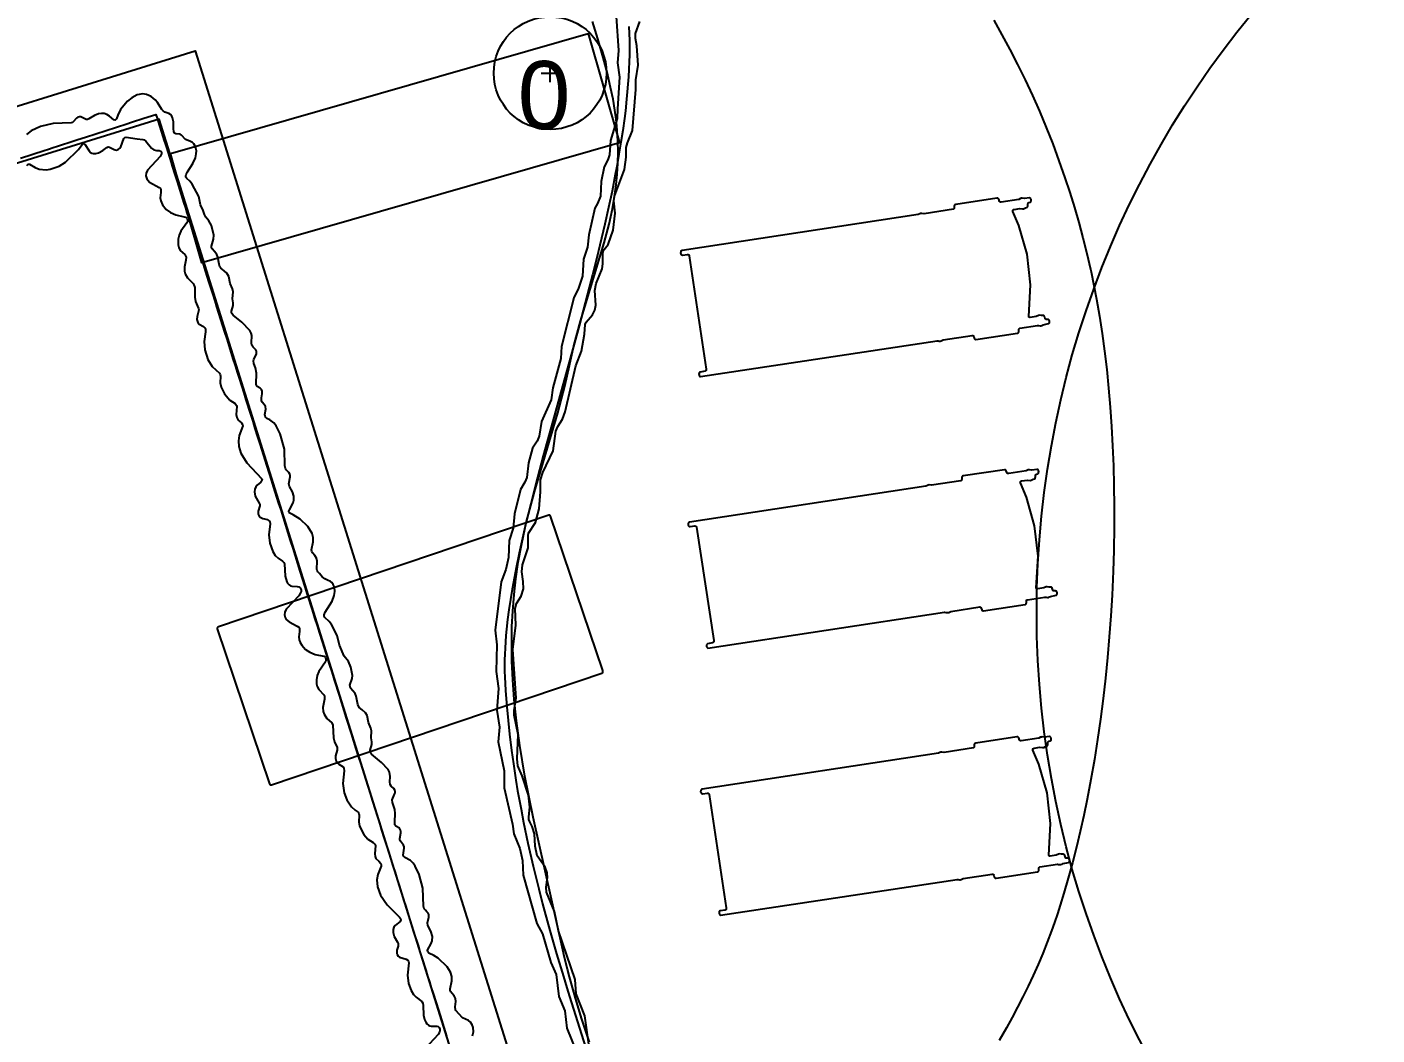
# Model space of a CAD drawing. Header units: millimetres. Extents: x 0 to 135, y -17 to 120.
# Drawn here: x 61.13 to 68.67, y 62.54 to 68.17 of the extents above; entities that cross this region are included whole.
import ezdxf

# ---------------------------------------------------------------- set-up
doc = ezdxf.new("R2010")
doc.units = ezdxf.units.MM
for name, color, linetype in [('Accessory', 7, 'Continuous'), ('Box', 7, 'Continuous'), ('Label', 7, 'Continuous'), ('Plan View', 7, 'Continuous'), ('Plant', 7, 'Continuous'), ('Pond', 7, 'Continuous'), ('Region', 7, 'Continuous'), ('Retaining Wall', 7, 'Continuous')]:
    doc.layers.add(name, color=color, linetype=linetype)
picture_1 = doc.add_image_def('image1.jpg', size_in_pixel=(8192, 8192))

# ---------------------------------------------------------------- blocks, each defined once
blk = doc.blocks.new('1')
at = {"flags": 1}
for tag in ['Export Name', 'Export Layer']:
    blk.add_attdef(tag, (0, 0), '', height=0.0254, dxfattribs=at)
at = {"layer": 'Plan View'}
image = blk.add_image(picture_1, insert=(0, 0), size_in_units=(120, 120), dxfattribs=dict(at, fade=50))
image.dxf.flags = 7
blk = doc.blocks.new('22')
at = {"layer": 'Retaining Wall'}
for points in [[(58.6922, 60.0678), (56.715, 66.3712), (62.0716, 68.0336), (64.0488, 61.7303)], [(58.8921, 60.449), (63.6664, 61.9308), (61.8717, 67.6524), (57.0973, 66.1707)]]:
    blk.add_lwpolyline(points, close=True, dxfattribs=at)
at = {"flags": 1}
for tag in ['Export Name', 'Export Layer']:
    blk.add_attdef(tag, (0, 0), '', height=0.0254, dxfattribs=at)
blk = doc.blocks.new('23')
at = {"layer": 'Retaining Wall'}
blk.add_lwpolyline([(61.9339, 67.4598), (64.2661, 68.1303), (64.4416, 67.52), (62.1094, 66.8495)], close=True, dxfattribs=at)
at = {"flags": 1}
for tag in ['Export Name', 'Export Layer']:
    blk.add_attdef(tag, (0, 0), '', height=0.0254, dxfattribs=at)
blk = doc.blocks.new('24')
at = {"layer": 'Region'}
for points in [[(64.2744, 62.5011), (64.2317, 62.6295), (64.1953, 62.7472), (64.1858, 62.7794), (64.162, 62.8652), (64.1508, 62.9081), (64.1351, 62.9725), (64.1254, 63.0154), (63.9593, 63.7563), (63.9139, 63.9854), (63.8851, 64.1574), (63.8665, 64.2937), (63.854, 64.4128), (63.8457, 64.5239), (63.8412, 64.6272), (63.8398, 64.723), (63.8413, 64.82), (63.8453, 64.9071), (63.8526, 64.9991), (63.8626, 65.0874), (63.8763, 65.1802), (63.8955, 65.2843), (63.9212, 65.399), (63.9671, 65.5721), (64.0977, 66.014), (64.1363, 66.1615), (64.1628, 66.2779), (64.1644, 66.2859), (64.1871, 66.3865), (64.2231, 66.5239), (64.3566, 66.9626), (64.3837, 67.0657), (64.4026, 67.1519), (64.4147, 67.2211), (64.4233, 67.2856), (64.429, 67.3452), (64.4324, 67.4067), (64.4335, 67.4702), (64.4323, 67.5287), (64.4289, 67.5891), (64.427, 67.6124), (64.4229, 67.6524), (64.416, 67.7028), (64.4055, 67.7646), (64.3923, 67.8294), (64.3744, 67.9067), (64.3508, 67.9971), (64.3207, 68.1012), (64.2905, 68.1973)], [(66.5321, 68.2042), (66.5775, 68.1236), (66.6218, 68.0414), (66.6649, 67.9575), (66.7069, 67.872), (66.7475, 67.7848), (66.7868, 67.6961), (66.8246, 67.6058), (66.861, 67.5139), (66.8958, 67.4205), (66.9291, 67.3256), (66.9562, 67.2431), (66.9821, 67.1595), (67.0067, 67.0748), (67.03, 66.989), (67.0518, 66.9022), (67.0722, 66.8144), (67.0755, 66.7996), (67.0912, 66.7248), (67.1059, 66.648), (67.1221, 66.5534), (67.137, 66.4562), (67.1504, 66.3565), (67.1623, 66.2547), (67.1727, 66.1507), (67.1816, 66.0449), (67.1891, 65.9373), (67.195, 65.8282), (67.1995, 65.7176), (67.2024, 65.6058), (67.2038, 65.493), (67.2037, 65.3792), (67.2016, 65.2455), (67.1982, 65.1303), (67.1922, 64.9955), (67.1854, 64.8797), (67.1771, 64.7639), (67.1672, 64.6483), (67.1557, 64.5329), (67.1426, 64.418), (67.1279, 64.3038), (67.1116, 64.1904), (67.0938, 64.078), (67.0743, 63.9667), (67.0532, 63.8567), (67.0344, 63.7661), (67.0145, 63.6767), (66.9934, 63.5885), (66.9712, 63.5017), (66.9479, 63.4162), (66.9234, 63.3322), (66.903, 63.2662), (66.8871, 63.2174), (66.8708, 63.1691), (66.8537, 63.1213), (66.8299, 63.0582), (66.805, 62.996), (66.7789, 62.9345), (66.7518, 62.8737), (66.7236, 62.8138), (66.6946, 62.7545), (66.6646, 62.696), (66.6337, 62.6383), (66.6021, 62.5812), (66.5615, 62.5108)]]:
    blk.add_lwpolyline(points, dxfattribs=at)
at = {"flags": 1}
for tag in ['Export Name', 'Export Layer']:
    blk.add_attdef(tag, (0, 0), '', height=0.0254, dxfattribs=at)
blk = doc.blocks.new('29')
at = {"layer": 'Pond'}
for points in [[(63.6213, 62.5355), (63.6256, 62.5586), (63.6245, 62.5818), (63.6195, 62.5972), (63.6092, 62.6126), (63.5979, 62.6218), (63.5653, 62.6357), (63.5286, 62.6769), (63.5261, 62.6819), (63.5247, 62.6973), (63.5271, 62.7282), (63.5252, 62.7436), (63.5178, 62.759), (63.5045, 62.7744), (63.4993, 62.7821), (63.4968, 62.7898), (63.4964, 62.7975), (63.506, 62.8437), (63.5048, 62.8669), (63.4977, 62.8914), (63.4799, 62.9208), (63.4284, 62.9694), (63.4053, 62.9844), (63.3771, 62.9978), (63.3706, 63.0056), (63.3702, 63.0133), (63.3909, 63.0518), (63.3958, 63.0672), (63.397, 63.0903), (63.3878, 63.1211), (63.3716, 63.152), (63.3689, 63.1674), (63.3769, 63.1982), (63.3775, 63.2059), (63.3765, 63.2136), (63.3732, 63.2213), (63.3666, 63.229), (63.3576, 63.2367), (63.3513, 63.2447), (63.3473, 63.2598), (63.3436, 63.3605), (63.3236, 63.4371), (63.3014, 63.4833), (63.2897, 63.4991), (63.2737, 63.5141), (63.2435, 63.5308), (63.237, 63.5372), (63.2345, 63.5449), (63.2401, 63.5835), (63.2392, 63.5912), (63.2357, 63.6003), (63.2185, 63.622), (63.2152, 63.6297), (63.2145, 63.6374), (63.22, 63.6682), (63.2202, 63.6759), (63.2189, 63.6836), (63.2126, 63.6949), (63.1931, 63.7067), (63.1877, 63.7145), (63.1863, 63.7299), (63.1894, 63.7761), (63.1864, 63.7992), (63.1736, 63.8377), (63.1725, 63.8532), (63.1861, 63.884), (63.1883, 63.8917), (63.1887, 63.8994), (63.1872, 63.9071), (63.1818, 63.9162), (63.1664, 63.9304), (63.1619, 63.9379), (63.1595, 63.9533), (63.1617, 63.9841), (63.1578, 64.0073), (63.1502, 64.0227), (63.1125, 64.0624), (63.056, 64.1074), (63.0507, 64.1151), (63.0485, 64.1228), (63.0488, 64.1305), (63.0586, 64.1614), (63.0585, 64.1773), (63.0546, 64.1999), (63.0569, 64.2384), (63.0537, 64.2538), (63.0406, 64.2847), (63.032, 64.3232), (63.0236, 64.3386), (63.0046, 64.3564), (62.9883, 64.3694), (62.9803, 64.3848), (62.9719, 64.4311), (62.9653, 64.4465), (62.94, 64.4773), (62.9368, 64.485), (62.9363, 64.4927), (62.9485, 64.5312), (62.9501, 64.5466), (62.9411, 64.5929), (62.9275, 64.6255), (62.9044, 64.6547), (62.8774, 64.7162), (62.8653, 64.7701), (62.8334, 64.8317), (62.8197, 64.8492), (62.7961, 64.8703), (62.7925, 64.878), (62.7919, 64.8857), (62.7974, 64.9011), (62.8371, 64.9627), (62.8487, 64.9936), (62.8522, 65.0167), (62.8497, 65.0398), (62.8428, 65.056), (62.8351, 65.0658), (62.8274, 65.0724), (62.8119, 65.08), (62.7954, 65.086), (62.7811, 65.0977), (62.7657, 65.1173), (62.758, 65.1252), (62.7534, 65.1323), (62.7509, 65.14), (62.7526, 65.1862), (62.7492, 65.2016), (62.7401, 65.217), (62.7271, 65.2324), (62.7236, 65.2401), (62.7225, 65.2478), (62.7319, 65.2941), (62.7314, 65.3172), (62.7254, 65.3403), (62.702, 65.3788), (62.6578, 65.4202), (62.6193, 65.4432), (62.6039, 65.4508), (62.5975, 65.4559), (62.5956, 65.4636), (62.598, 65.4713), (62.6193, 65.5107), (62.6228, 65.5252), (62.6222, 65.5483), (62.6152, 65.5715), (62.599, 65.6023), (62.5953, 65.6177), (62.6034, 65.6562), (62.6029, 65.6639), (62.6004, 65.6716), (62.595, 65.6793), (62.5794, 65.6948), (62.5758, 65.7025), (62.5737, 65.7179), (62.5704, 65.8103), (62.5476, 65.8951), (62.5238, 65.9413), (62.511, 65.9567), (62.4883, 65.9737), (62.4729, 65.9819), (62.4652, 65.989), (62.4621, 65.9953), (62.4616, 66.003), (62.467, 66.0338), (62.4642, 66.0492), (62.4575, 66.06), (62.4465, 66.0723), (62.4421, 66.082), (62.4421, 66.0978), (62.4464, 66.1186), (62.446, 66.134), (62.4421, 66.1438), (62.4344, 66.1515), (62.419, 66.1599), (62.4151, 66.1648), (62.4126, 66.1725), (62.4147, 66.2341), (62.4085, 66.265), (62.4003, 66.2881), (62.3986, 66.3035), (62.4, 66.3112), (62.4138, 66.342), (62.4148, 66.3497), (62.4139, 66.3574), (62.4105, 66.3651), (62.3951, 66.3805), (62.3881, 66.3914), (62.3862, 66.4037), (62.3881, 66.4441), (62.3853, 66.4576), (62.378, 66.473), (62.3335, 66.5192), (62.2844, 66.5578), (62.2782, 66.5655), (62.2752, 66.5732), (62.2748, 66.5809), (62.2844, 66.6117), (62.285, 66.6271), (62.2808, 66.6502), (62.2835, 66.6888), (62.2803, 66.7059), (62.2677, 66.735), (62.2594, 66.7735), (62.2494, 66.7919), (62.234, 66.8062), (62.2162, 66.8197), (62.2104, 66.8275), (62.2053, 66.8429), (62.1987, 66.8814), (62.1926, 66.8968), (62.1801, 66.9144), (62.1677, 66.9276), (62.1638, 66.9353), (62.1624, 66.943), (62.1744, 66.9816), (62.1761, 67.0047), (62.163, 67.0586), (62.1493, 67.0843), (62.1322, 67.1049), (62.1245, 67.1203), (62.1162, 67.1434), (62.102, 67.1742), (62.0924, 67.2204), (62.0553, 67.2898), (62.0414, 67.3056), (62.0246, 67.3206), (62.0205, 67.3283), (62.0196, 67.336), (62.0211, 67.3437), (62.0288, 67.3591), (62.0598, 67.4054), (62.0733, 67.4362), (62.0785, 67.4593), (62.0792, 67.4747), (62.0767, 67.4901), (62.0704, 67.5055), (62.0645, 67.514), (62.0568, 67.5213), (62.0414, 67.5299), (62.0183, 67.5391), (61.9952, 67.5633), (61.9875, 67.5676), (61.9643, 67.5706), (61.9565, 67.5749), (61.9523, 67.5826), (61.9507, 67.598), (61.9511, 67.6365), (61.9457, 67.6596), (61.9412, 67.6689), (61.9335, 67.6781), (61.9258, 67.6836), (61.9027, 67.692), (61.8927, 67.6982), (61.8856, 67.7059), (61.8618, 67.7444), (61.8486, 67.7598), (61.8256, 67.7787), (61.8001, 67.7906), (61.7794, 67.7933), (61.7486, 67.7883), (61.7178, 67.7721), (61.694, 67.7521), (61.655, 67.7059), (61.6402, 67.675), (61.633, 67.6544), (61.6253, 67.6469), (61.6176, 67.649), (61.5945, 67.6685), (61.5791, 67.6777), (61.5637, 67.6831), (61.5483, 67.6844), (61.5328, 67.682), (61.5097, 67.6733), (61.4789, 67.6535), (61.4712, 67.6508), (61.4635, 67.6506), (61.4558, 67.6533), (61.4404, 67.6619), (61.4327, 67.6649), (61.425, 67.6658), (61.4173, 67.6637), (61.4096, 67.6583), (61.3914, 67.6365), (61.3864, 67.6331), (61.3787, 67.631), (61.2786, 67.6285), (61.2092, 67.612), (61.1553, 67.5874), (61.1305, 67.5672)], [(61.0971, 67.4351), (61.2284, 67.4775), (61.2535, 67.4856), (61.2782, 67.4935), (61.3025, 67.5014), (61.3953, 67.5313), (61.4174, 67.5385), (61.4603, 67.5523), (61.6902, 67.6264), (61.7174, 67.6352), (61.7851, 67.6571), (61.853, 67.679), (61.8596, 67.6581), (61.8638, 67.6448), (61.8752, 67.6086), (61.8994, 67.5318), (61.9043, 67.5165), (61.9093, 67.5005), (61.9378, 67.4102), (61.9441, 67.3902), (61.9573, 67.3483), (61.9642, 67.3265), (61.9713, 67.304), (61.9786, 67.2809), (62.0016, 67.2081), (62.0096, 67.1827), (62.0178, 67.1567), (62.0261, 67.1302), (62.0346, 67.1032), (62.0434, 67.0756), (62.0522, 67.0475), (62.0612, 67.0189), (62.0798, 66.9602), (62.0893, 66.9301), (62.0989, 66.8996), (62.1087, 66.8685), (62.1186, 66.837), (62.1287, 66.8051), (62.1493, 66.7399), (62.1598, 66.7066), (62.1704, 66.673), (62.1811, 66.6389), (62.192, 66.6044), (62.203, 66.5696), (62.2141, 66.5343), (62.2367, 66.4628), (62.2481, 66.4264), (62.2597, 66.3898), (62.2714, 66.3527), (62.2832, 66.3154), (62.2951, 66.2778), (62.307, 66.2398), (62.3191, 66.2015), (62.3435, 66.1241), (62.3559, 66.085), (62.3808, 66.006), (62.3934, 65.9661), (62.4061, 65.9259), (62.4188, 65.8856), (62.4316, 65.845), (62.4445, 65.8042), (62.4704, 65.7219), (62.4966, 65.639), (62.5098, 65.5972), (62.5363, 65.5132), (62.5496, 65.471), (62.5763, 65.3862), (62.5898, 65.3436), (62.6032, 65.3009), (62.6167, 65.2581), (62.6438, 65.1723), (62.6574, 65.1292), (62.6846, 65.0429), (62.6982, 64.9997), (62.7256, 64.9132), (62.7392, 64.8699), (62.7529, 64.8265), (62.7666, 64.7832), (62.7939, 64.6966), (62.8075, 64.6533), (62.8212, 64.61), (62.8348, 64.5668), (62.8484, 64.5236), (62.8756, 64.4375), (62.8892, 64.3945), (62.9027, 64.3516), (62.9162, 64.3088), (62.9431, 64.2235), (62.9565, 64.1811), (62.9699, 64.1387), (62.9832, 64.0965), (62.9965, 64.0545), (63.0228, 63.9708), (63.036, 63.9292), (63.049, 63.8878), (63.062, 63.8466), (63.075, 63.8056), (63.0878, 63.7648), (63.1006, 63.7242), (63.1134, 63.6838), (63.126, 63.6437), (63.1386, 63.6038), (63.1511, 63.5642), (63.1759, 63.4856), (63.1882, 63.4468), (63.2003, 63.4082), (63.2124, 63.37), (63.2363, 63.2943), (63.248, 63.257), (63.2597, 63.22), (63.2713, 63.1833), (63.2827, 63.147), (63.2941, 63.111), (63.3165, 63.0402), (63.3274, 63.0053), (63.3383, 62.9709), (63.3597, 62.9031), (63.3702, 62.8699), (63.3805, 62.8371), (63.3907, 62.8047), (63.4008, 62.7727), (63.4302, 62.6796), (63.4397, 62.6496), (63.4761, 62.5341)], [(61.1322, 67.3944), (61.1399, 67.4006), (61.1476, 67.4004), (61.1784, 67.3819), (61.2015, 67.3737), (61.24, 67.3702), (61.2632, 67.3727), (61.3122, 67.39), (61.3487, 67.4131), (61.4204, 67.4824), (61.4404, 67.5107), (61.4481, 67.5155), (61.4558, 67.5122), (61.4795, 67.4747), (61.4872, 67.467), (61.4943, 67.4625), (61.502, 67.4601), (61.5174, 67.4599), (61.5328, 67.4637), (61.556, 67.4766), (61.5791, 67.4944), (61.5868, 67.4969), (61.5945, 67.4962), (61.6201, 67.4824), (61.6253, 67.4807), (61.633, 67.48), (61.6418, 67.4824), (61.6514, 67.4901), (61.6566, 67.4978), (61.6729, 67.5441), (61.6792, 67.5504), (61.687, 67.5526), (61.7486, 67.5416), (61.7794, 67.5396), (61.7873, 67.5364), (61.7964, 67.5286), (61.8283, 67.4901), (61.8411, 67.4818), (61.8565, 67.4781), (61.8719, 67.4772), (61.8796, 67.4744), (61.8843, 67.467), (61.8842, 67.4593), (61.8766, 67.4439), (61.8066, 67.3668), (61.7991, 67.3514), (61.7974, 67.336), (61.8025, 67.3186), (61.8179, 67.3015), (61.8719, 67.2714), (61.8769, 67.2667), (61.8807, 67.259), (61.8811, 67.2435), (61.8773, 67.2127), (61.8796, 67.1964), (61.8893, 67.1742), (61.9104, 67.1488), (61.9335, 67.1316), (61.9643, 67.1177), (62.0106, 67.108), (62.019, 67.1049), (62.0269, 67.0971), (62.029, 67.0894), (62.0284, 67.0817), (62.0256, 67.074), (61.9926, 67.0278), (61.9821, 67.0047), (61.9769, 66.9816), (61.9774, 66.9507), (61.9812, 66.9353), (61.9892, 66.9199), (62.0137, 66.8968), (62.0189, 66.8891), (62.0211, 66.8814), (62.0204, 66.866), (62.012, 66.8275), (62.0118, 66.8043), (62.0154, 66.7889), (62.029, 66.7658), (62.0605, 66.735), (62.0655, 66.7273), (62.0693, 66.7119), (62.0699, 66.6579), (62.0746, 66.6348), (62.0915, 66.5963), (62.0923, 66.5886), (62.0825, 66.5501), (62.082, 66.5346), (62.0876, 66.518), (62.0953, 66.5086), (62.1185, 66.4954), (62.1263, 66.4884), (62.1296, 66.4807), (62.1306, 66.4653), (62.1232, 66.4114), (62.1264, 66.3651), (62.1432, 66.3112), (62.1675, 66.2727), (62.2085, 66.2341), (62.2124, 66.2264), (62.2137, 66.2187), (62.2115, 66.1802), (62.2166, 66.1571), (62.2366, 66.1186), (62.2649, 66.084), (62.2959, 66.0646), (62.3034, 66.0548), (62.305, 66.0492), (62.3015, 66.003), (62.3043, 65.9876), (62.3129, 65.9722), (62.3309, 65.9567), (62.3362, 65.949), (62.3374, 65.9413), (62.333, 65.9259), (62.3174, 65.8874), (62.3133, 65.8566), (62.3155, 65.8257), (62.327, 65.7872), (62.3597, 65.7333), (62.4421, 65.6468), (62.4454, 65.6408), (62.4447, 65.6331), (62.4396, 65.6254), (62.419, 65.609), (62.4113, 65.6011), (62.4046, 65.5869), (62.4028, 65.5715), (62.4076, 65.5483), (62.4296, 65.5098), (62.4323, 65.5021), (62.4329, 65.4944), (62.4245, 65.4636), (62.4242, 65.4482), (62.4267, 65.4403), (62.4344, 65.4304), (62.4498, 65.4234), (62.4756, 65.4174), (62.4806, 65.4148), (62.4883, 65.4058), (62.491, 65.3942), (62.4833, 65.3326), (62.4884, 65.2864), (62.5052, 65.2401), (62.5197, 65.217), (62.5347, 65.2016), (62.5589, 65.1862), (62.5666, 65.1785), (62.5701, 65.1708), (62.5742, 65.1014), (62.584, 65.0706), (62.5885, 65.0624), (62.5962, 65.0535), (62.6048, 65.0475), (62.6116, 65.0449), (62.6424, 65.0442), (62.6501, 65.0426), (62.6578, 65.0372), (62.661, 65.0321), (62.6633, 65.0244), (62.6632, 65.0167), (62.6611, 65.009), (62.6501, 64.992), (62.5796, 64.9165), (62.5721, 64.9011), (62.5701, 64.8857), (62.574, 64.8703), (62.5808, 64.86), (62.5962, 64.8468), (62.6424, 64.8233), (62.6506, 64.8163), (62.6545, 64.8086), (62.6552, 64.7932), (62.6509, 64.7624), (62.6524, 64.747), (62.6578, 64.731), (62.6671, 64.7162), (62.6887, 64.6929), (62.7118, 64.6771), (62.7426, 64.6648), (62.7906, 64.6545), (62.7995, 64.6468), (62.8023, 64.6391), (62.8024, 64.6314), (62.8002, 64.6237), (62.7631, 64.5698), (62.7538, 64.5466), (62.7496, 64.5235), (62.7504, 64.5004), (62.7542, 64.485), (62.7619, 64.4696), (62.7915, 64.4388), (62.7944, 64.4311), (62.7942, 64.4156), (62.7851, 64.3694), (62.7865, 64.3463), (62.7916, 64.3309), (62.8078, 64.3078), (62.8351, 64.2821), (62.8417, 64.2692), (62.8444, 64.1999), (62.8505, 64.1766), (62.8649, 64.146), (62.8656, 64.1305), (62.8561, 64.0997), (62.8551, 64.0843), (62.8594, 64.0689), (62.8659, 64.0593), (62.8736, 64.0526), (62.898, 64.0381), (62.9025, 64.0304), (62.9044, 64.0142), (62.8967, 63.9437), (62.9049, 63.8917), (62.9198, 63.853), (62.9458, 63.8146), (62.9661, 63.7957), (62.9815, 63.7836), (62.9862, 63.7761), (62.988, 63.7684), (62.9852, 63.7299), (62.9896, 63.7067), (63.0139, 63.6605), (63.0354, 63.6341), (63.0665, 63.6143), (63.0751, 63.6066), (63.0784, 63.5989), (63.0747, 63.5526), (63.077, 63.5372), (63.0816, 63.526), (63.097, 63.51), (63.1086, 63.4987), (63.1109, 63.491), (63.1099, 63.4833), (63.0917, 63.4371), (63.0869, 63.4062), (63.0903, 63.3677), (63.107, 63.3215), (63.1441, 63.2675), (63.2136, 63.1982), (63.2187, 63.1905), (63.2198, 63.1828), (63.2161, 63.1751), (63.1883, 63.152), (63.1818, 63.1428), (63.1772, 63.1288), (63.177, 63.1134), (63.1838, 63.0903), (63.2025, 63.0595), (63.2057, 63.0518), (63.2064, 63.0364), (63.1989, 63.0133), (63.1977, 62.9978), (63.1997, 62.9901), (63.2049, 62.9814), (63.2134, 62.9747), (63.2512, 62.9634), (63.2589, 62.9579), (63.2627, 62.9516), (63.2647, 62.9439), (63.2569, 62.8746), (63.2636, 62.8283), (63.2776, 62.7898), (63.2917, 62.7667), (63.3056, 62.7513), (63.3384, 62.7282), (63.3436, 62.7193), (63.3459, 62.705), (63.3477, 62.6511), (63.3535, 62.628), (63.3604, 62.6126), (63.3667, 62.6036), (63.3744, 62.5965), (63.3821, 62.5921), (63.3899, 62.59), (63.4207, 62.5906), (63.4284, 62.5877), (63.4343, 62.5818), (63.4376, 62.5741), (63.4382, 62.5663), (63.4361, 62.5568), (63.4283, 62.5432), (63.3556, 62.4662)]]:
    blk.add_lwpolyline(points, dxfattribs=at)
at = {"flags": 1}
for tag in ['Export Name', 'Export Layer']:
    blk.add_attdef(tag, (0, 0), '', height=0.0254, dxfattribs=at)
blk = doc.blocks.new('30')
at = {"layer": 'Pond'}
for points in [[(64.2698, 62.4894), (64.2481, 62.6481), (64.1994, 62.7699), (64.1934, 62.8511), (64.1017, 63.1218), (64.0792, 63.2301), (64.0343, 63.3384), (64.0314, 63.3654), (64.0392, 63.4196), (64.0371, 63.4466), (64.0261, 63.4774), (63.9828, 63.5414), (63.9709, 63.5955), (63.9676, 63.6632), (63.9544, 63.7038), (63.9405, 63.7309), (63.9363, 63.7444), (63.9352, 63.7579), (63.9418, 63.8121), (63.9341, 63.8798), (63.8989, 63.988), (63.8734, 64.0422), (63.8695, 64.0828), (63.8756, 64.2181), (63.8537, 64.3264), (63.8534, 64.3535), (63.8645, 64.4212), (63.8458, 64.6919), (63.8636, 64.8272), (63.86, 64.922), (63.866, 64.949), (63.8927, 64.9896), (63.9056, 65.0302), (63.9043, 65.0717), (63.8957, 65.125), (63.9002, 65.1656), (63.9319, 65.2603), (63.9314, 65.3294), (63.9336, 65.3415), (63.972, 65.4016), (63.993, 65.4769), (64.001, 65.5716), (64.0002, 65.6393), (64.0136, 65.6799), (64.0704, 65.8017), (64.0871, 65.91), (64.0974, 65.9371), (64.1239, 65.9777), (64.1388, 66.0183), (64.198, 66.2755), (64.2296, 66.3567), (64.2456, 66.4514), (64.2501, 66.5056), (64.2562, 66.5201), (64.2909, 66.5597), (64.3046, 66.5868), (64.3099, 66.6138), (64.3039, 66.6951), (64.3105, 66.7357), (64.3441, 66.8169), (64.3493, 66.8439), (64.3479, 66.8981), (64.351, 66.9133), (64.3567, 66.9251), (64.3787, 66.9522), (64.4068, 67.0334), (64.4167, 67.1282), (64.4109, 67.1958), (64.4134, 67.2229), (64.4694, 67.3718), (64.4781, 67.4395), (64.4794, 67.4936), (64.4873, 67.5207), (64.5147, 67.5884), (64.5327, 67.8185), (64.532, 67.8726), (64.5459, 67.9538), (64.5391, 68.0621), (64.5307, 68.1027), (64.5315, 68.1298), (64.5551, 68.1974)], [(64.4946, 68.1685), (64.4962, 68.13), (64.4971, 68.091), (64.4973, 68.0516), (64.4969, 68.0117), (64.4958, 67.9713), (64.4941, 67.9305), (64.4918, 67.8892), (64.4889, 67.8475), (64.4854, 67.8054), (64.4814, 67.763), (64.4743, 67.6986), (64.4689, 67.6552), (64.46, 67.5895), (64.4499, 67.5231), (64.4389, 67.456), (64.4269, 67.3883), (64.4184, 67.3429), (64.4002, 67.2513), (64.3807, 67.1589), (64.3599, 67.0657), (64.3323, 66.9485), (64.3149, 66.8778), (64.2911, 66.7832), (64.2727, 66.712), (64.2157, 66.4983), (64.1897, 66.4034), (64.0593, 65.934), (64.0155, 65.7736), (63.9738, 65.6162), (63.9457, 65.506), (63.9193, 65.3978), (63.8996, 65.3129), (63.8812, 65.2296), (63.8644, 65.148), (63.8529, 65.088), (63.8423, 65.0291), (63.8328, 64.9712), (63.8243, 64.9146), (63.8171, 64.8591), (63.811, 64.805), (63.8077, 64.7696), (63.8049, 64.7348), (63.8027, 64.7006), (63.8012, 64.667), (63.8002, 64.6341), (63.7999, 64.6018), (63.8003, 64.5703), (63.8014, 64.5393), (63.8055, 64.463), (63.8123, 64.3715), (63.8192, 64.2954), (63.8274, 64.2196), (63.8386, 64.1289), (63.8491, 64.0537), (63.863, 63.9639), (63.873, 63.9044), (63.8919, 63.8009), (63.9062, 63.7276), (63.9307, 63.6115), (63.9601, 63.4827), (63.9912, 63.3563), (64.0126, 63.2735), (64.0235, 63.2325), (64.0531, 63.1247), (64.0907, 62.9935), (64.1286, 62.8664), (64.1476, 62.8045), (64.1626, 62.7559), (64.1961, 62.6492), (64.3434, 62.1841)], [(64.4223, 68.2245), (64.4355, 68.035), (64.4311, 67.9673), (64.4425, 67.8861), (64.4299, 67.7102), (64.4283, 67.656), (64.3916, 67.5329), (64.3855, 67.453), (64.3767, 67.4259), (64.3567, 67.3853), (64.3399, 67.3041), (64.3349, 67.2229), (64.3193, 67.1823), (64.3046, 67.1552), (64.271, 67.0064), (64.2634, 66.9387), (64.2406, 66.871), (64.2342, 66.7763), (64.2123, 66.7086), (64.1861, 66.6544), (64.117, 66.3837), (64.1141, 66.3161), (64.0694, 66.1536), (64.0595, 66.086), (64.0058, 65.9642), (63.9925, 65.8829), (63.9816, 65.8559), (63.9568, 65.8153), (63.9332, 65.7341), (63.9234, 65.6529), (63.9138, 65.6258), (63.8896, 65.5852), (63.856, 65.4498), (63.8474, 65.3686), (63.8257, 65.3009), (63.8217, 65.2062), (63.8064, 65.1385), (63.7812, 65.0708), (63.747, 64.8001), (63.7563, 64.7189), (63.7523, 64.57), (63.7664, 64.4753), (63.7566, 64.3535), (63.7718, 64.2587), (63.7641, 64.1775), (63.7984, 64.0151), (63.7972, 63.9204), (63.8445, 63.7173), (63.8507, 63.6632), (63.8855, 63.582), (63.8991, 63.5143), (63.9043, 63.4324), (63.9793, 63.1624), (64.0126, 63.1046), (64.0578, 62.9458), (64.0876, 62.8782), (64.1034, 62.7564), (64.1357, 62.6751), (64.148, 62.5785), (64.2069, 62.4315)]]:
    blk.add_lwpolyline(points, dxfattribs=at)
at = {"flags": 1}
for tag in ['Export Name', 'Export Layer']:
    blk.add_attdef(tag, (0, 0), '', height=0.0254, dxfattribs=at)
blk = doc.blocks.new('154')
at = {"layer": 'Plant'}
for points in [[(64.0545, 67.8584), (64.0545, 67.96)], [(64.0037, 67.9092), (64.1053, 67.9092)]]:
    blk.add_lwpolyline(points, dxfattribs=at)
blk.add_circle((64.0545, 67.9092), 0.3148, dxfattribs=at)
at = {"flags": 1}
for tag in ['Export Name', 'Export Layer']:
    blk.add_attdef(tag, (0, 0), '', height=0.0254, dxfattribs=at)
blk = doc.blocks.new('157')
at = {"layer": 'Accessory'}
blk.add_lwpolyline([(64.8915, 66.2168), (64.8937, 66.2161), (66.2149, 66.4155), (66.2213, 66.4149), (66.2277, 66.4136), (66.232, 66.4136), (66.2384, 66.4152), (66.249, 66.4204), (66.411, 66.4452), (66.4152, 66.4445), (66.4177, 66.4427), (66.4199, 66.4384), (66.4223, 66.4299), (66.4238, 66.4269), (66.4259, 66.4247), (66.4282, 66.4235), (66.4323, 66.4231), (66.6646, 66.4585), (66.6675, 66.4598), (66.6699, 66.4619), (66.6711, 66.464), (66.672, 66.4683), (66.6722, 66.4789), (66.6731, 66.4817), (66.6752, 66.4843), (66.6774, 66.4854), (66.7754, 66.5005), (66.7818, 66.5), (66.7903, 66.4985), (66.7946, 66.4988), (66.801, 66.5011), (66.8074, 66.5045), (66.838, 66.5109), (66.8393, 66.5115), (66.8414, 66.5134), (66.8426, 66.5152), (66.8437, 66.5194), (66.8433, 66.5258), (66.8414, 66.5303), (66.8393, 66.5328), (66.8372, 66.5339), (66.8329, 66.5346), (66.8244, 66.5345), (66.8223, 66.5354), (66.8197, 66.5386), (66.8167, 66.5493), (66.8158, 66.5514), (66.8137, 66.5542), (66.8115, 66.5556), (66.8074, 66.5565), (66.7988, 66.5567), (66.7882, 66.5582), (66.7818, 66.5573), (66.7687, 66.5514), (66.7349, 66.546), (66.7328, 66.546), (66.7306, 66.5464), (66.7285, 66.548), (66.7271, 66.5514), (66.737, 66.7283), (66.7178, 66.8988), (66.6723, 67.0586), (66.6387, 67.1374), (66.638, 67.1417), (66.6384, 67.1438), (66.6396, 67.146), (66.6411, 67.1472), (66.6454, 67.1488), (66.6774, 67.1533), (66.6923, 67.1515), (66.6987, 67.1527), (66.7093, 67.1579), (66.7179, 67.1609), (66.7203, 67.163), (66.7215, 67.1651), (66.7225, 67.1694), (66.7224, 67.18), (66.723, 67.1822), (66.7242, 67.1844), (66.7285, 67.1869), (66.7349, 67.1887), (66.7379, 67.1907), (66.7395, 67.1928), (66.7404, 67.195), (66.741, 67.1992), (66.7399, 67.2056), (66.7391, 67.2077), (66.737, 67.2105), (66.7346, 67.212), (66.7306, 67.2127), (66.7029, 67.2091), (66.6901, 67.2109), (66.6859, 67.2108), (66.6816, 67.2098), (66.671, 67.2046), (66.5729, 67.1893), (66.5687, 67.1894), (66.566, 67.1907), (66.5641, 67.1928), (66.5598, 67.2056), (66.558, 67.2084), (66.5559, 67.2102), (66.5538, 67.211), (66.5495, 67.2112), (66.3193, 67.1764), (66.3151, 67.1748), (66.313, 67.1729), (66.3112, 67.1694), (66.3106, 67.163), (66.3106, 67.1566), (66.3102, 67.1545), (66.3087, 67.1516), (66.3066, 67.1497), (66.1425, 67.1244), (66.1297, 67.1261), (66.1233, 67.1255), (66.119, 67.124), (66.1105, 67.1198), (64.7914, 66.9188), (64.7871, 66.9171), (64.785, 66.9151), (64.7833, 66.9115), (64.7829, 66.9051), (64.7839, 66.9009), (64.785, 66.8985), (64.7871, 66.896), (64.7893, 66.8948), (64.7935, 66.8941), (64.8212, 66.8976), (64.8234, 66.8975), (64.8258, 66.8966), (64.828, 66.8945), (64.83, 66.8902), (64.9262, 66.2573), (64.9262, 66.253), (64.9257, 66.2505), (64.9249, 66.2488), (64.9229, 66.2467), (64.9193, 66.245), (64.8916, 66.2398), (64.8887, 66.2381), (64.887, 66.236), (64.886, 66.2339), (64.8855, 66.2296), (64.886, 66.2253), (64.8874, 66.2211), (64.8894, 66.2183)], close=True, dxfattribs=at)
at = {"flags": 1}
for tag in ['Export Name', 'Export Layer']:
    blk.add_attdef(tag, (0, 0), '', height=0.0254, dxfattribs=at)
blk = doc.blocks.new('158')
at = {"layer": 'Accessory'}
blk.add_lwpolyline([(64.9336, 64.7013), (64.9358, 64.7005), (66.257, 64.8999), (66.2634, 64.8994), (66.2698, 64.8981), (66.2741, 64.8981), (66.2804, 64.8997), (66.2911, 64.9048), (66.4531, 64.9296), (66.4573, 64.929), (66.4598, 64.9271), (66.462, 64.9229), (66.4644, 64.9144), (66.4659, 64.9113), (66.468, 64.9091), (66.4703, 64.908), (66.4744, 64.9075), (66.7067, 64.9429), (66.7096, 64.9442), (66.712, 64.9463), (66.7132, 64.9485), (66.7141, 64.9527), (66.7143, 64.9634), (66.7152, 64.9662), (66.7173, 64.9687), (66.7194, 64.9699), (66.8175, 64.9849), (66.8239, 64.9844), (66.8324, 64.983), (66.8366, 64.9833), (66.843, 64.9856), (66.8494, 64.989), (66.8801, 64.9953), (66.8814, 64.9959), (66.8835, 64.9978), (66.8847, 64.9996), (66.8858, 65.0039), (66.8853, 65.0103), (66.8835, 65.0147), (66.8814, 65.0172), (66.8793, 65.0183), (66.875, 65.019), (66.8665, 65.019), (66.8644, 65.0198), (66.8618, 65.023), (66.8588, 65.0337), (66.8579, 65.0358), (66.8558, 65.0386), (66.8536, 65.0401), (66.8494, 65.0409), (66.8409, 65.0411), (66.8303, 65.0426), (66.8239, 65.0417), (66.8108, 65.0358), (66.777, 65.0304), (66.7748, 65.0304), (66.7727, 65.0309), (66.7706, 65.0325), (66.7692, 65.0358), (66.779, 65.2127), (66.7599, 65.3832), (66.7144, 65.543), (66.6808, 65.6219), (66.6801, 65.6261), (66.6805, 65.6283), (66.6817, 65.6304), (66.6832, 65.6317), (66.6875, 65.6332), (66.7194, 65.6378), (66.7344, 65.636), (66.7408, 65.6371), (66.7514, 65.6424), (66.76, 65.6453), (66.7624, 65.6474), (66.7636, 65.6496), (66.7645, 65.6538), (66.7645, 65.6645), (66.765, 65.6666), (66.7663, 65.6689), (66.7706, 65.6713), (66.777, 65.6732), (66.78, 65.6751), (66.7816, 65.6773), (66.7825, 65.6794), (66.7831, 65.6837), (66.782, 65.6901), (66.7812, 65.6922), (66.7791, 65.695), (66.7767, 65.6964), (66.7727, 65.6972), (66.745, 65.6935), (66.7322, 65.6954), (66.728, 65.6953), (66.7237, 65.6942), (66.7131, 65.689), (66.615, 65.6737), (66.6108, 65.6738), (66.6081, 65.6751), (66.6062, 65.6773), (66.6019, 65.6901), (66.6001, 65.6929), (66.598, 65.6946), (66.5958, 65.6954), (66.5916, 65.6956), (66.3614, 65.6608), (66.3572, 65.6592), (66.355, 65.6573), (66.3533, 65.6538), (66.3527, 65.6474), (66.3527, 65.641), (66.3523, 65.6389), (66.3508, 65.636), (66.3486, 65.6341), (66.1846, 65.6088), (66.1718, 65.6105), (66.1654, 65.6099), (66.1611, 65.6085), (66.1526, 65.6042), (64.8335, 65.4033), (64.8292, 65.4016), (64.8271, 65.3995), (64.8254, 65.396), (64.825, 65.3896), (64.826, 65.3853), (64.8271, 65.3829), (64.8292, 65.3804), (64.8314, 65.3792), (64.8356, 65.3786), (64.8633, 65.3821), (64.8654, 65.3819), (64.8678, 65.3811), (64.8701, 65.3789), (64.8721, 65.3747), (64.9683, 64.7417), (64.9683, 64.7375), (64.9677, 64.735), (64.9669, 64.7332), (64.965, 64.7311), (64.9613, 64.7294), (64.9336, 64.7243), (64.9308, 64.7226), (64.929, 64.7204), (64.9281, 64.7183), (64.9276, 64.714), (64.9281, 64.7098), (64.9295, 64.7055), (64.9315, 64.7027)], close=True, dxfattribs=at)
at = {"flags": 1}
for tag in ['Export Name', 'Export Layer']:
    blk.add_attdef(tag, (0, 0), '', height=0.0254, dxfattribs=at)
blk = doc.blocks.new('159')
at = {"layer": 'Accessory'}
blk.add_lwpolyline([(65.0035, 63.2099), (65.0057, 63.2092), (66.3269, 63.4086), (66.3333, 63.408), (66.3397, 63.4067), (66.3439, 63.4067), (66.3503, 63.4083), (66.361, 63.4135), (66.5229, 63.4383), (66.5272, 63.4376), (66.5297, 63.4358), (66.5318, 63.4315), (66.5343, 63.423), (66.5357, 63.42), (66.5379, 63.4178), (66.5402, 63.4166), (66.5443, 63.4162), (66.7765, 63.4516), (66.7795, 63.4529), (66.7819, 63.455), (66.7831, 63.4571), (66.7839, 63.4614), (66.7842, 63.472), (66.7851, 63.4748), (66.7872, 63.4774), (66.7893, 63.4785), (66.8874, 63.4936), (66.8938, 63.4931), (66.9023, 63.4916), (66.9065, 63.4919), (66.9129, 63.4942), (66.9193, 63.4976), (66.95, 63.504), (66.9513, 63.5046), (66.9534, 63.5065), (66.9546, 63.5083), (66.9557, 63.5125), (66.9552, 63.5189), (66.9534, 63.5234), (66.9513, 63.5259), (66.9492, 63.527), (66.9449, 63.5277), (66.9364, 63.5276), (66.9342, 63.5285), (66.9317, 63.5317), (66.9287, 63.5424), (66.9278, 63.5445), (66.9257, 63.5473), (66.9235, 63.5488), (66.9193, 63.5496), (66.9108, 63.5498), (66.9001, 63.5513), (66.8938, 63.5504), (66.8806, 63.5445), (66.8469, 63.5391), (66.8447, 63.5391), (66.8426, 63.5395), (66.8405, 63.5411), (66.839, 63.5445), (66.8489, 63.7214), (66.8298, 63.8918), (66.7842, 64.0517), (66.7507, 64.1305), (66.75, 64.1348), (66.7504, 64.1369), (66.7516, 64.139), (66.7531, 64.1404), (66.7574, 64.1419), (66.7893, 64.1464), (66.8042, 64.1446), (66.8106, 64.1458), (66.8213, 64.151), (66.8299, 64.154), (66.8323, 64.1561), (66.8335, 64.1582), (66.8344, 64.1625), (66.8344, 64.1731), (66.8349, 64.1753), (66.8362, 64.1775), (66.8405, 64.18), (66.8469, 64.1818), (66.8499, 64.1838), (66.8515, 64.1859), (66.8524, 64.1881), (66.8529, 64.1923), (66.8519, 64.1987), (66.851, 64.2009), (66.849, 64.2036), (66.8465, 64.2051), (66.8426, 64.2058), (66.8149, 64.2022), (66.8021, 64.204), (66.7979, 64.2039), (66.7936, 64.2029), (66.7829, 64.1977), (66.6849, 64.1824), (66.6806, 64.1825), (66.678, 64.1838), (66.6761, 64.1859), (66.6718, 64.1987), (66.67, 64.2015), (66.6679, 64.2033), (66.6657, 64.2041), (66.6615, 64.2043), (66.4313, 64.1695), (66.4271, 64.1679), (66.4249, 64.166), (66.4231, 64.1625), (66.4225, 64.1561), (66.4226, 64.1497), (66.4221, 64.1476), (66.4207, 64.1447), (66.4185, 64.1428), (66.2544, 64.1175), (66.2417, 64.1192), (66.2353, 64.1186), (66.231, 64.1171), (66.2225, 64.1129), (64.9034, 63.9119), (64.8991, 63.9102), (64.897, 63.9082), (64.8953, 63.9046), (64.8949, 63.8982), (64.8959, 63.894), (64.897, 63.8916), (64.8991, 63.8891), (64.9012, 63.8879), (64.9055, 63.8872), (64.9332, 63.8907), (64.9353, 63.8906), (64.9377, 63.8897), (64.94, 63.8876), (64.942, 63.8833), (65.0382, 63.2504), (65.0382, 63.2461), (65.0376, 63.2436), (65.0368, 63.2419), (65.0349, 63.2398), (65.0312, 63.2381), (65.0035, 63.2329), (65.0007, 63.2312), (64.9989, 63.2291), (64.998, 63.227), (64.9975, 63.2227), (64.998, 63.2184), (64.9994, 63.2142), (65.0014, 63.2114)], close=True, dxfattribs=at)
at = {"flags": 1}
for tag in ['Export Name', 'Export Layer']:
    blk.add_attdef(tag, (0, 0), '', height=0.0254, dxfattribs=at)
blk = doc.blocks.new('223')
at = {"layer": 'Plant'}
blk.add_circle((72.0152, 64.9007), 5.2437, dxfattribs=at)
at = {"flags": 1}
for tag in ['Export Name', 'Export Layer']:
    blk.add_attdef(tag, (0, 0), '', height=0.0254, dxfattribs=at)
blk = doc.blocks.new('363')
at = {"layer": 'Box'}
blk.add_lwpolyline([(62.4906, 63.9372), (62.4933, 63.9362), (62.4977, 63.9365), (64.3434, 64.5599), (64.3457, 64.5614), (64.3479, 64.5644), (64.3488, 64.568), (64.3479, 64.5748), (64.0566, 65.4365), (64.0547, 65.4394), (64.0525, 65.4412), (64.0503, 65.4418), (64.048, 65.4419), (62.2023, 64.819), (62.1978, 64.8165), (62.1953, 64.8123), (62.1949, 64.8079), (62.487, 63.9417), (62.4888, 63.9388)], close=True, dxfattribs=at)
at = {"flags": 1}
for tag in ['Export Name', 'Export Layer']:
    blk.add_attdef(tag, (0, 0), '', height=0.0254, dxfattribs=at)
blk = doc.blocks.new('587')
at = {"flags": 1}
for tag in ['Export Name', 'Export Layer']:
    blk.add_attdef(tag, (0, 0), '', height=0.0254, dxfattribs=at)
at = {"layer": 'Label', "insert": (63.8732, 67.9765), "char_height": 0.379479, "attachment_point": 1}
blk.add_mtext('\\fArial|b0|i0;0', dxfattribs=at)

msp = doc.modelspace()

# ---------------------------------------------------------------- block references
at = {"layer": 'Accessory', "color": 7}
for name in ['157', '158', '159']:
    msp.add_blockref(name, (0, 0), dxfattribs=at)
at = {"layer": 'Box', "color": 7}
msp.add_blockref('363', (0, 0), dxfattribs=at)
at = {"layer": 'Label', "color": 7}
msp.add_blockref('587', (0, 0), dxfattribs=at)
at = {"layer": 'Plan View', "color": 7}
msp.add_blockref('1', (0, 0), dxfattribs=at)
at = {"layer": 'Plant', "color": 7}
for name in ['223', '154']:
    msp.add_blockref(name, (0, 0), dxfattribs=at)
at = {"layer": 'Pond', "color": 7}
for name in ['30', '29']:
    msp.add_blockref(name, (0, 0), dxfattribs=at)
at = {"layer": 'Region', "color": 7}
msp.add_blockref('24', (0, 0), dxfattribs=at)
at = {"layer": 'Retaining Wall', "color": 7}
for name in ['23', '22']:
    msp.add_blockref(name, (0, 0), dxfattribs=at)

doc.saveas('drawing.dxf')
